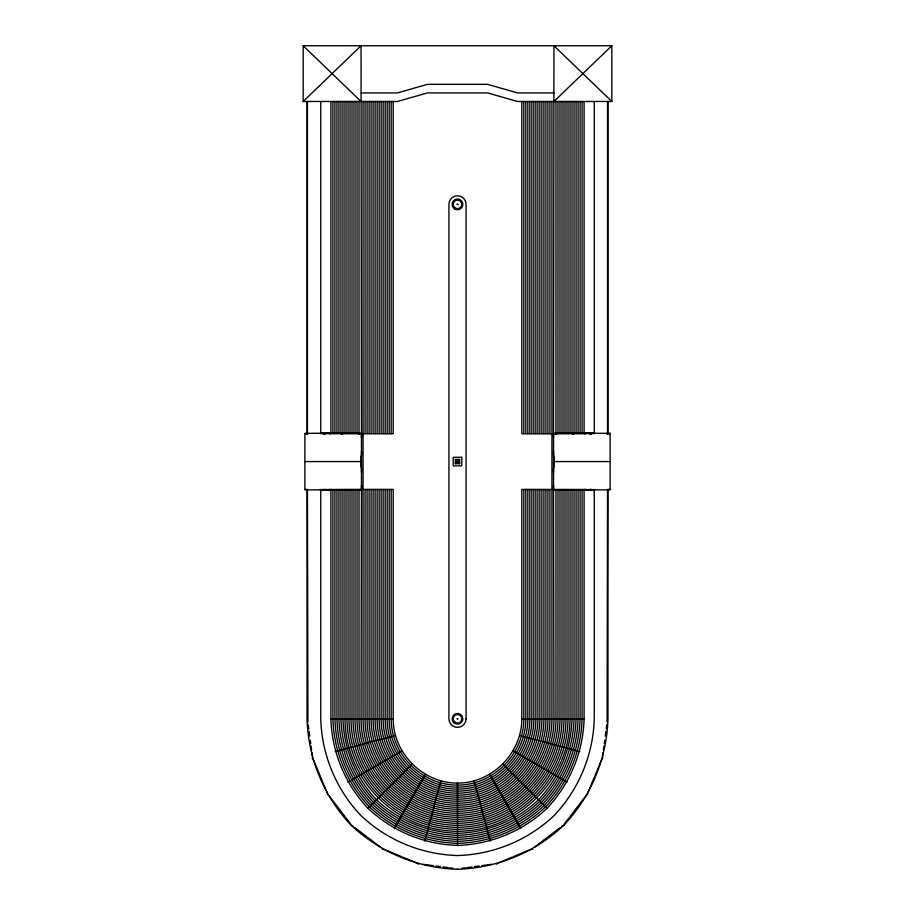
<?xml version="1.0" encoding="UTF-8"?>
<svg xmlns="http://www.w3.org/2000/svg" width="915" height="915" viewBox="0 0 915 915"><rect width="100%" height="100%" fill="white"/><g stroke="black" fill="none" stroke-linecap="round" stroke-linejoin="round"><path stroke-width="1.37" d="M307.028 489.868L307.028 718.778C308.183 758.478 323.841 796.302 351.108 825.181C379.988 852.437 417.8 868.106 457.5 869.25L457.5 868.827M360.968 467.153L360.968 455.99M554.033 467.153L554.033 455.99M363.061 489.434L393.198 489.434L393.198 718.778C392.981 753.194 423.085 783.297 457.5 783.08C491.915 783.297 522.019 753.194 521.802 718.778L521.802 489.434L594.67 489.548M330.91 489.434L330.91 718.778C331.871 752.176 345.047 783.995 367.979 808.3C392.283 831.232 424.103 844.408 457.5 845.38C490.897 844.408 522.717 831.232 547.021 808.3C569.953 783.995 583.13 752.176 584.09 718.778L584.09 489.434M602.573 756.476L603.111 752.45M603.397 750.243L603.957 745.988M604.289 743.506L604.701 740.327M605.261 736.072L605.89 731.348M606.199 728.992L606.759 724.737M607.091 722.187L607.537 489.434L609.687 489.434M457.5 869.25C497.2 868.106 535.012 852.437 563.892 825.181C591.159 796.302 606.817 758.478 607.972 718.778L607.972 489.868M418.555 864.126L415.49 862.399M424.732 841.068L440.858 780.895M587.876 792.745L589.306 789.302M589.74 788.25L595.779 773.655M596.077 772.935L600.343 762.641M600.675 761.852L602.836 757.723M382.264 849.086L385.65 850.035M394.205 828.418L425.349 774.467M564.292 823.969L566.431 821.19M566.762 820.744L568.993 817.838M569.862 816.706L584.651 797.434M585.348 796.53L587.807 794.014M455.361 463.711L459.639 459.433L459.639 463.711L455.361 463.711L455.361 459.433L459.639 459.433M351.108 825.181L353.224 826.268M367.979 808.3L412.036 764.254M303.174 101.474L397.487 101.474L427.488 92.907L487.512 92.907L517.513 101.474L611.826 101.474L611.826 45.75L303.174 45.75L303.174 101.474L361.048 45.75L361.471 437.999M553.952 101.474L611.826 45.75M534.337 847.324L543.453 840.325M543.807 840.062L558.825 828.533M559.271 828.189L559.957 827.663M561.776 826.268L563.892 825.181M327.193 794.014L329.652 796.53M347.86 782.085L401.811 750.929M499.51 862.399L496.445 864.126M500.562 861.953L512.446 857.035M513.761 856.486L528.287 850.47M529.35 850.035L532.736 849.086M312.164 757.723L314.325 761.852M335.222 751.547L395.383 735.42M462.041 868.221L465.232 867.809M466.764 867.603L471.957 866.917M474.508 866.585L479.037 865.99M481.713 865.636L491.79 864.309M361.048 92.907L397.487 92.907L427.488 84.329L487.512 84.329L517.513 92.907L553.952 92.907M320.467 432.955L330.612 432.852L330.612 433.71M594.533 432.955L584.388 432.852L584.388 433.71M305.313 433.71L307.463 433.71L307.463 101.474M320.33 433.596L393.198 433.71L393.198 101.474M551.939 433.71L521.802 433.71L521.802 101.474M553.529 433.71L594.67 433.596M609.687 433.71L607.537 433.71L607.537 101.474M553.529 437.999L553.952 45.75L611.826 101.474M361.471 450.855L361.471 455.144M553.529 450.855L553.529 455.144M304.889 461.572L361.471 461.572M553.529 461.572L610.111 461.572M361.471 468L361.471 472.289M553.529 468L553.529 472.289M361.471 485.144L361.048 718.778C360.727 770.407 405.883 815.562 457.5 815.231C509.117 815.562 554.273 770.407 553.952 718.778L553.529 485.144M305.313 489.434L307.463 489.434L307.909 722.187M320.33 489.548L361.048 489.434M320.467 490.188L330.612 490.291L330.612 489.434M594.533 490.188L584.388 490.291L584.388 489.434M330.91 718.778L393.198 718.778M521.802 718.778L584.09 718.778M423.21 864.309L433.287 865.636M435.963 865.99L440.492 866.585M443.043 866.917L448.236 867.603M449.768 867.809L452.959 868.221M519.617 735.42L579.778 751.547M386.713 850.47L401.239 856.486M402.554 857.035L414.438 861.953M513.189 750.929L567.14 782.085M355.043 827.663L355.729 828.189M356.175 828.533L371.193 840.062M371.547 840.325L380.663 847.324M303.174 45.75L361.048 101.474M455.361 459.433L459.639 463.711M502.964 764.254L547.021 808.3M330.349 797.434L345.138 816.706M346.007 817.838L348.238 820.744M348.569 821.19L350.708 823.969M489.651 774.467L520.795 828.418M314.657 762.641L318.923 772.935M319.221 773.655L325.26 788.25M325.694 789.302L327.124 792.745M474.142 780.895L490.268 841.068M308.241 724.737L308.801 728.992M309.11 731.348L309.739 736.072M310.299 740.327L310.711 743.506M311.043 745.988L311.603 750.243M311.889 752.45L312.427 756.476M607.972 101.474L607.972 433.275M594.247 101.474L594.247 433.275M594.247 489.868L594.247 718.778C593.206 754.864 578.966 789.233 554.193 815.482C527.944 840.256 493.574 854.484 457.5 855.536C421.426 854.484 387.056 840.256 360.807 815.482C336.034 789.233 321.794 754.864 320.753 718.778L320.753 489.868M591.673 432.955L591.673 433.596M591.673 489.548L591.673 490.188M591.25 432.852L591.25 433.71M591.25 489.434L591.25 490.291M590.392 432.852L590.392 433.71M590.392 489.434L590.392 490.291M589.958 432.955L589.958 433.596M589.958 489.548L589.958 490.188M585.68 432.955L585.68 433.596M585.68 489.548L585.68 490.188M585.245 432.852L585.245 433.71M585.245 489.434L585.245 490.291M584.09 101.474L584.09 433.71M582.089 101.474L582.089 433.71M582.089 489.434L582.089 718.778C581.139 751.65 568.169 782.966 545.592 806.881C521.687 829.448 490.371 842.418 457.5 843.367C424.629 842.418 393.313 829.448 369.408 806.881C346.831 782.966 333.861 751.65 332.911 718.778L332.911 489.434M580.076 101.474L580.076 433.71M580.076 489.434L580.076 718.778C579.138 751.124 566.385 781.925 544.173 805.452C520.646 827.663 489.834 840.428 457.5 841.354C425.166 840.428 394.354 827.663 370.827 805.452C348.615 781.925 335.862 751.124 334.924 718.778L334.924 489.434M578.063 101.474L578.063 433.71M578.063 489.434L578.063 718.778C577.148 750.586 564.601 780.895 542.755 804.033C519.617 825.879 489.308 838.426 457.5 839.352C425.692 838.426 395.383 825.879 372.245 804.033C350.399 780.895 337.852 750.586 336.937 718.778L336.937 489.434M576.061 101.474L576.061 433.71M576.061 489.434L576.061 718.778C575.158 750.06 562.805 779.855 541.337 802.615C518.576 824.095 488.782 836.436 457.5 837.339C426.218 836.436 396.424 824.095 373.663 802.615C352.195 779.855 339.842 750.06 338.939 718.778L338.939 489.434M574.048 101.474L574.048 433.71M574.048 489.434L574.048 718.778C573.156 749.534 561.021 778.825 539.907 801.197C517.535 822.311 488.244 834.446 457.5 835.326C426.756 834.446 397.465 822.311 375.093 801.197C353.979 778.825 341.844 749.534 340.952 718.778L340.952 489.434M572.035 101.474L572.035 433.71M572.035 489.434L572.035 718.778C571.166 748.996 559.237 777.784 538.489 799.779C516.506 820.526 487.718 832.444 457.5 833.325C427.282 832.444 398.494 820.526 376.511 799.779C355.763 777.784 343.834 748.996 342.965 718.778L342.965 489.434M570.034 101.474L570.034 433.71M570.034 489.434L570.034 718.778C569.587 780.049 518.759 830.877 457.5 831.312C396.241 830.877 345.413 780.049 344.966 718.778L344.966 489.434M568.021 101.474L568.021 433.71M568.021 489.434L568.021 718.778C567.586 778.951 517.673 828.876 457.5 829.299C397.327 828.876 347.414 778.951 346.979 718.778L346.979 489.434M566.008 101.474L566.008 433.71M566.008 489.434L566.008 718.778C565.825 777.556 516.277 827.103 457.5 827.297C398.723 827.103 349.175 777.556 348.992 718.778L348.992 489.434M564.006 101.474L564.006 433.71M564.006 489.434L564.006 718.778C563.812 776.469 515.191 825.101 457.5 825.284C399.809 825.101 351.188 776.469 350.994 718.778L350.994 489.434M561.993 101.474L561.993 433.71M561.993 489.434L561.993 718.778C561.81 775.382 514.104 823.088 457.5 823.271C400.896 823.088 353.19 775.382 353.007 718.778L353.007 489.434M559.98 101.474L559.98 433.71M559.98 489.434L559.98 718.778C560.049 773.976 512.697 821.338 457.5 821.27C402.303 821.338 354.951 773.976 355.02 718.778L355.02 489.434M557.967 101.474L557.967 433.71M557.967 489.434L557.967 718.778C558.036 772.9 511.611 819.325 457.5 819.257C403.389 819.325 356.964 772.9 357.033 718.778L357.033 489.434M555.965 101.474L555.965 433.71M555.965 489.434L555.965 718.778C556.034 771.814 510.536 817.312 457.5 817.244C404.464 817.312 358.966 771.814 359.035 718.778L359.035 489.434M551.939 101.474L551.939 718.778C552.26 769.332 508.042 813.538 457.5 813.229C406.958 813.538 362.74 769.332 363.061 718.778L363.061 101.474M549.938 101.474L549.938 433.71M549.938 489.434L549.938 718.778C550.247 768.257 506.967 811.525 457.5 811.216C408.033 811.525 364.753 768.257 365.062 718.778L365.062 489.434M547.925 101.474L547.925 433.71M547.925 489.434L547.925 718.778C548.234 767.182 505.892 809.512 457.5 809.203C409.108 809.512 366.766 767.182 367.075 718.778L367.075 489.434M545.912 101.474L545.912 433.71M545.912 489.434L545.912 718.778C546.209 766.107 504.817 807.499 457.5 807.202C410.183 807.499 368.791 766.107 369.088 718.778L369.088 489.434M543.91 101.474L543.91 433.71M543.91 489.434L543.91 718.778C544.196 765.032 503.742 805.475 457.5 805.189C411.258 805.475 370.804 765.032 371.09 718.778L371.09 489.434M541.897 101.474L541.897 433.71M541.897 489.434L541.897 718.778C542.183 763.956 502.667 803.462 457.5 803.176C412.333 803.462 372.817 763.956 373.103 718.778L373.103 489.434M539.884 101.474L539.884 433.71M539.884 489.434L539.884 718.778C540.159 762.881 501.592 801.449 457.5 801.174C413.408 801.449 374.841 762.881 375.116 718.778L375.116 489.434M537.883 101.474L537.883 433.71M537.883 489.434L537.883 718.778C538.146 761.806 500.516 799.424 457.5 799.161C414.484 799.424 376.854 761.806 377.117 718.778L377.117 489.434M535.87 101.474L535.87 433.71M535.87 489.434L535.87 718.778C536.133 760.731 499.441 797.411 457.5 797.148C415.559 797.411 378.867 760.731 379.13 718.778L379.13 489.434M533.857 101.474L533.857 433.71M533.857 489.434L533.857 718.778C534.12 759.656 498.366 795.398 457.5 795.146C416.634 795.398 380.88 759.656 381.143 718.778L381.143 489.434M531.855 101.474L531.855 433.71M531.855 489.434L531.855 718.778C532.095 758.569 497.291 793.385 457.5 793.133C417.709 793.385 382.905 758.569 383.145 718.778L383.145 489.434M529.842 101.474L529.842 433.71M529.842 489.434L529.842 718.778C530.082 757.494 496.216 791.361 457.5 791.12C418.784 791.361 384.918 757.494 385.158 718.778L385.158 489.434M527.829 101.474L527.829 433.71M527.829 489.434L527.829 718.778C528.069 756.419 495.141 789.348 457.5 789.107C419.859 789.348 386.931 756.419 387.171 718.778L387.171 489.434M525.816 101.474L525.816 433.71M525.816 489.434L525.816 718.778C526.045 755.344 494.066 787.335 457.5 787.106C420.934 787.335 388.955 755.344 389.184 718.778L389.184 489.434M523.815 101.474L523.815 433.71M523.815 489.434L523.815 718.778C524.032 754.269 492.991 785.322 457.5 785.093C422.009 785.322 390.968 754.269 391.185 718.778L391.185 489.434M457.5 783.08L457.5 845.38M391.185 101.474L391.185 433.71M389.184 101.474L389.184 433.71M387.171 101.474L387.171 433.71M385.158 101.474L385.158 433.71M383.145 101.474L383.145 433.71M381.143 101.474L381.143 433.71M379.13 101.474L379.13 433.71M377.117 101.474L377.117 433.71M375.116 101.474L375.116 433.71M373.103 101.474L373.103 433.71M371.09 101.474L371.09 433.71M369.088 101.474L369.088 433.71M367.075 101.474L367.075 433.71M365.062 101.474L365.062 433.71M359.035 101.474L359.035 433.71M357.033 101.474L357.033 433.71M355.02 101.474L355.02 433.71M353.007 101.474L353.007 433.71M350.994 101.474L350.994 433.71M348.992 101.474L348.992 433.71M346.979 101.474L346.979 433.71M344.966 101.474L344.966 433.71M342.965 101.474L342.965 433.71M340.952 101.474L340.952 433.71M338.939 101.474L338.939 433.71M336.937 101.474L336.937 433.71M334.924 101.474L334.924 433.71M332.911 101.474L332.911 433.71M330.91 101.474L330.91 433.71M329.755 432.852L329.755 433.71M329.755 489.434L329.755 490.291M329.32 432.955L329.32 433.596M329.32 489.548L329.32 490.188M325.042 432.955L325.042 433.596M325.042 489.548L325.042 490.188M324.608 432.852L324.608 433.71M324.608 489.434L324.608 490.291M323.75 432.852L323.75 433.71M323.75 489.434L323.75 490.291M323.327 432.955L323.327 433.596M323.327 489.548L323.327 490.188M320.753 101.474L320.753 433.275M307.028 101.474L307.028 433.275M358.463 434.19A1.716 1.716 0 0 1 359.343 434.19M307.017 434.19A1.716 1.716 0 0 1 307.909 434.19M324.162 434.19A1.716 1.716 0 0 1 325.054 434.19M341.306 434.19A1.716 1.716 0 0 1 342.199 434.19M607.091 434.19A1.716 1.716 0 0 1 607.983 434.19M555.657 434.19A1.716 1.716 0 0 1 556.537 434.19M589.946 434.19A1.716 1.716 0 0 1 590.838 434.19M572.801 434.19A1.716 1.716 0 0 1 573.694 434.19M457.168 204.274L457.832 204.457L457.168 204.274M457.168 718.698L457.832 718.87L457.168 718.698M361.471 433.275L304.889 433.275L304.889 489.868L361.471 489.868L361.471 433.275M610.111 433.275L553.529 433.275L553.529 489.868L610.111 489.868L610.111 433.275M461.789 457.283L453.211 457.283L453.211 465.861L461.789 465.861L461.789 457.283M466.078 718.778L466.078 204.365A8.578 8.578 0 0 0 457.5 195.787A8.578 8.578 0 0 0 448.922 204.365L448.922 718.778A8.578 8.578 0 0 0 457.5 727.356A8.578 8.578 0 0 0 466.078 718.778M453.771 722.633A5.364 5.364 0 0 0 462.704 720.082A5.364 5.364 0 0 0 456.025 713.631A5.364 5.364 0 0 0 453.771 722.633M454.744 208.952A5.364 5.364 0 0 0 462.853 204.457A5.364 5.364 0 0 0 454.904 199.676A5.364 5.364 0 0 0 454.744 208.952M455.281 722.45A4.289 4.289 0 0 0 461.789 718.87A4.289 4.289 0 0 0 455.43 715.027A4.289 4.289 0 0 0 455.281 722.45M455.361 208.071A4.289 4.289 0 0 0 461.789 204.365A4.289 4.289 0 0 0 455.361 200.648A4.289 4.289 0 0 0 455.361 208.071"/></g></svg>
